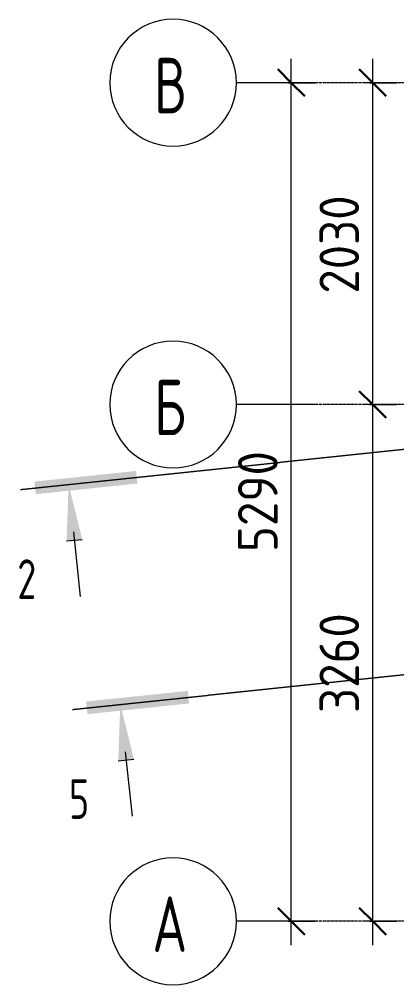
# Model space of a CAD drawing. Header units: millimetres. Extents: x 3129 to 68349, y -1586 to 12682.
# Drawn here: x 12281 to 14663, y 5850 to 11940 of the extents above; entities that cross this region are included whole.
import ezdxf

# ---------------------------------------------------------------- set-up
doc = ezdxf.new("R2010")
doc.units = ezdxf.units.MM
doc.linetypes.add('02 Штрихпунктирная _20 мм_', pattern=[25, 20, -2.5, 0, -2.5])
doc.linetypes.add('04 Пунктир 10мм', pattern=[10, 0, -10])
for name, color, linetype, lineweight in [('AA_Dim', 7, 'Continuous', 9), ('AA_Dim-100', 7, 'Continuous', 9), ('AA_Razrez', 7, 'Continuous', 9), ('Оси', 7, 'Continuous', 9)]:
    doc.layers.add(name, color=color, linetype=linetype, lineweight=lineweight)
doc.styles.add('ISOCPEUR_3', font='isocpeur.ttf', dxfattribs={"width": 0.7, "height": 350})
doc.styles.add('ISOCPEUR_4', font='isocpeur.ttf', dxfattribs={"width": 0.7, "height": 250})
doc.styles.add('ISOCPEUR_5', font='isocpeur.ttf', dxfattribs={"width": 0.9, "height": 250})
doc.dimstyles.new('05_Округл_5мм__прозр_', dxfattribs={"dimscale": 304.8, "dimtxt": 248.995294, "dimasz": 0.557743, "dimexe": 0.492126, "dimexo": 0.328084, "dimgap": 0.032808, "dimtad": 1, "dimdec": 0, "dimrnd": 5, "dimdsep": 46, "dimtxsty": 'ISOCPEUR_5', "dimblk1": 'OBLIQUE', "dimblk2": 'OBLIQUE', "dimsah": 1, "dimcen": 0.09, "dimdle": 0.492126, "dimazin": 0, "dimtfac": 1, "dimtdec": 4, "dimtix": 1, "dimtmove": 0, "dimatfit": 3, "dimfxl": 1, "dimtvp": 1, "dimtolj": 1, "dimtzin": 0, "dimlwd": 18, "dimlwe": 18, "dimarcsym": 2})

# ---------------------------------------------------------------- blocks, each defined once
blk = doc.blocks.new('Ось сетки - d_4мм-2765513-Схема армирования входной группы в_о 7-14_А-В')
at = {"layer": 'Оси'}
for start, end in [(360, 180), (360, 180), (180, 360), (180, 360)]:
    blk.add_arc((0, 0), 4, start, end, dxfattribs=at)
blk = doc.blocks.new('DIMBLOCK25-Схема армирования входной группы в_о 7-14_А-В')
at = {"layer": 'AA_Dim-100', "lineweight": 30}
for p, q in [((14512.4, 9510), (14427.4, 9595)), ((14512.4, 9510), (14597.4, 9425)), ((14512.4, 6250), (14427.4, 6335)), ((14512.4, 6250), (14597.4, 6165))]:
    blk.add_line(p, q, dxfattribs=at)
at = {"layer": 'AA_Dim-100', "lineweight": 18}
for p, q in [((14492.2, 9510), (14662.4, 9510)), ((14512.4, 9510), (14492.2, 9510)), ((14512.4, 6100), (14512.4, 9510)), ((14492.2, 6250), (14662.4, 6250)), ((14512.4, 6250), (14492.2, 6250))]:
    blk.add_line(p, q, dxfattribs=at)
at = {"layer": 'AA_Dim-100', "color": 0, "lineweight": 18, "insert": (14175.8, 7564), "char_height": 250, "width": 758.478, "attachment_point": 1, "rotation": 90, "line_spacing_factor": 1.149209, "style": 'ISOCPEUR_5'}
blk.add_mtext('3260', dxfattribs=at)
blk = doc.blocks.new('_Oblique')
at = {"color": 0, "linetype": 'ByBlock', "lineweight": -2}
blk.add_line((-0.5, -0.5), (0.5, 0.5), dxfattribs=at)
blk = doc.blocks.new('DIMBLOCK26-Схема армирования входной группы в_о 7-14_А-В')
at = {"layer": 'AA_Dim-100', "lineweight": 18}
for p, q in [((14512.4, 9510), (14512.4, 11690)), ((14492.2, 11540), (14662.4, 11540)), ((14512.4, 11540), (14492.2, 11540)), ((14492.2, 9510), (14662.4, 9510)), ((14512.4, 9510), (14492.2, 9510))]:
    blk.add_line(p, q, dxfattribs=at)
at = {"layer": 'AA_Dim-100', "lineweight": 30}
for p, q in [((14512.4, 11540), (14427.4, 11625)), ((14512.4, 11540), (14597.4, 11455)), ((14512.4, 9510), (14427.4, 9595)), ((14512.4, 9510), (14597.4, 9425))]:
    blk.add_line(p, q, dxfattribs=at)
at = {"layer": 'AA_Dim-100', "color": 0, "lineweight": 18, "insert": (14175.8, 10209), "char_height": 250, "width": 758.478, "attachment_point": 1, "rotation": 90, "line_spacing_factor": 1.149209, "style": 'ISOCPEUR_5'}
blk.add_mtext('2030', dxfattribs=at)
blk = doc.blocks.new('DIMBLOCK27-Схема армирования входной группы в_о 7-14_А-В')
at = {"layer": 'AA_Dim-100', "lineweight": 18}
for p, q in [((13998.1, 6100), (13998.1, 11690)), ((13977.9, 11540), (14148.1, 11540)), ((13998.1, 11540), (13977.9, 11540)), ((13977.9, 6250), (14148.1, 6250)), ((13998.1, 6250), (13977.9, 6250))]:
    blk.add_line(p, q, dxfattribs=at)
at = {"layer": 'AA_Dim-100', "lineweight": 30}
for p, q in [((13998.1, 11540), (13913.1, 11625)), ((13998.1, 11540), (14083.1, 11455)), ((13998.1, 6250), (13913.1, 6335)), ((13998.1, 6250), (14083.1, 6165))]:
    blk.add_line(p, q, dxfattribs=at)
at = {"layer": 'AA_Dim-100', "color": 0, "lineweight": 18, "insert": (13661.5, 8579), "char_height": 250, "width": 758.478, "attachment_point": 1, "rotation": 90, "line_spacing_factor": 1.149209, "style": 'ISOCPEUR_5'}
blk.add_mtext('5290', dxfattribs=at)
blk = doc.blocks.new('Разрез - Номер узла_ спереди-394134-Схема армирования входной группы в_о 7-14_А-В')
at = {"layer": 'AA_Razrez'}
for points in [[(7.329, 0.404), (7.329, -0.394), (0.873, -0.394), (0.873, 0.404)], [(3.497, -3.533), (2.503, -3.533), (3, 0)]]:
    blk.add_hatch(color=256, dxfattribs=at).paths.add_polyline_path(points)
for p, q in [((3, -3), (3, -7.096)), ((2.503, -3.533), (3.497, -3.533))]:
    blk.add_line(p, q, dxfattribs=at)

msp = doc.modelspace()

# ---------------------------------------------------------------- linework, layer by layer
at = {"layer": 'AA_Razrez', "linetype": '04 Пунктир 10мм'}
for p, q in [((12293.4827, 8974.1938), (22485.148, 10045.3809)), ((12619.8026, 7586.6946), (20342.4701, 8398.3797))]:
    msp.add_line(p, q, dxfattribs=at)
at = {"layer": 'Оси'}
for p, q in [((14151.7556, 11540), (13651.7556, 11540)), ((14151.7556, 9510), (13651.7556, 9510)), ((14151.7556, 6250), (13651.7556, 6250))]:
    msp.add_line(p, q, dxfattribs=at)
at = {"layer": 'Оси', "linetype": '02 Штрихпунктирная _20 мм_'}
for p, q in [((36429.5214, 11540), (14151.7556, 11540)), ((36429.5214, 9510), (14151.7556, 9510)), ((36429.5214, 6250), (14151.7556, 6250))]:
    msp.add_line(p, q, dxfattribs=at)

# ---------------------------------------------------------------- block references
at = {"layer": 'AA_Razrez', "xscale": 99.99999999999994, "yscale": 99.99999999999994, "zscale": 99.99999999999994, "rotation": 5.999999999999843}
for p in [(12293.4827, 8974.1938), (12619.8026, 7586.6946)]:
    msp.add_blockref('Разрез - Номер узла_ спереди-394134-Схема армирования входной группы в_о 7-14_А-В', p, dxfattribs=at)
at = {"layer": 'Оси', "xscale": 99.99999999999993, "yscale": 99.99999999999993, "zscale": 99.99999999999993, "rotation": 89.9999999999998}
for p in [(13251.7556, 11540), (13251.7556, 9510), (13251.7556, 6250)]:
    msp.add_blockref('Ось сетки - d_4мм-2765513-Схема армирования входной группы в_о 7-14_А-В', p, dxfattribs=at)

# ---------------------------------------------------------------- texts
at = {"layer": 'AA_Razrez', "char_height": 250, "width": 151.518937, "attachment_point": 1, "style": 'ISOCPEUR_4'}
for s, insert in [('\\fISOCPEUR|b0|i0|c204|p34|;\\W.7;2', (12268.181, 8533.3091)), ('\\fISOCPEUR|b0|i0|c204|p34|;\\W.7;5', (12594.5009, 7145.81))]:
    msp.add_mtext(s, dxfattribs=dict(at, insert=insert))
at = {"layer": 'Оси', "char_height": 350, "attachment_point": 1, "style": 'ISOCPEUR_3'}
for s, insert, width in [('\\fISOCPEUR|b0|i0|c204|p34|;\\W.7;В', (13132.2785, 11697.0381), 241.307937), ('\\fISOCPEUR|b0|i0|c204|p34|;\\W.7;Б', (13132.2785, 9667.0381), 241.307937), ('\\fISOCPEUR|b0|i0|c204|p34|;\\W.7;А', (13120.7285, 6407.0381), 269.367)]:
    msp.add_mtext(s, dxfattribs=dict(at, insert=insert, width=width))

# ---------------------------------------------------------------- dimensions: what is measured, and where the dimension line sits
at = {"layer": 'AA_Dim', "lineweight": 18}
for base, p1, p2, override, picture, middle in [((13998.0683, 11540), (13877.8601, 6250), (13877.8601, 11540), {"dimpost": '<>', "dimfxl": 5290}, 'DIMBLOCK27-Схема армирования входной группы в_о 7-14_А-В', (13863.0683, 8895)), ((14512.3787, 11540), (14392.1706, 9510), (14392.1706, 11540), {"dimpost": '<>', "dimfxl": 2030}, 'DIMBLOCK26-Схема армирования входной группы в_о 7-14_А-В', (14377.3787, 10525)), ((14512.3787, 9510), (14392.1706, 6250), (14392.1706, 9510), {"dimpost": '<>', "dimfxl": 3260}, 'DIMBLOCK25-Схема армирования входной группы в_о 7-14_А-В', (14377.3787, 7880))]:
    dim = msp.add_linear_dim(base=base, p1=p1, p2=p2, angle=90, dimstyle='05_Округл_5мм__прозр_', override=override, dxfattribs=at)
    dim.commit()
    dim.dimension.update_dxf_attribs({"geometry": picture, "text_midpoint": middle})

doc.saveas('drawing.dxf')
